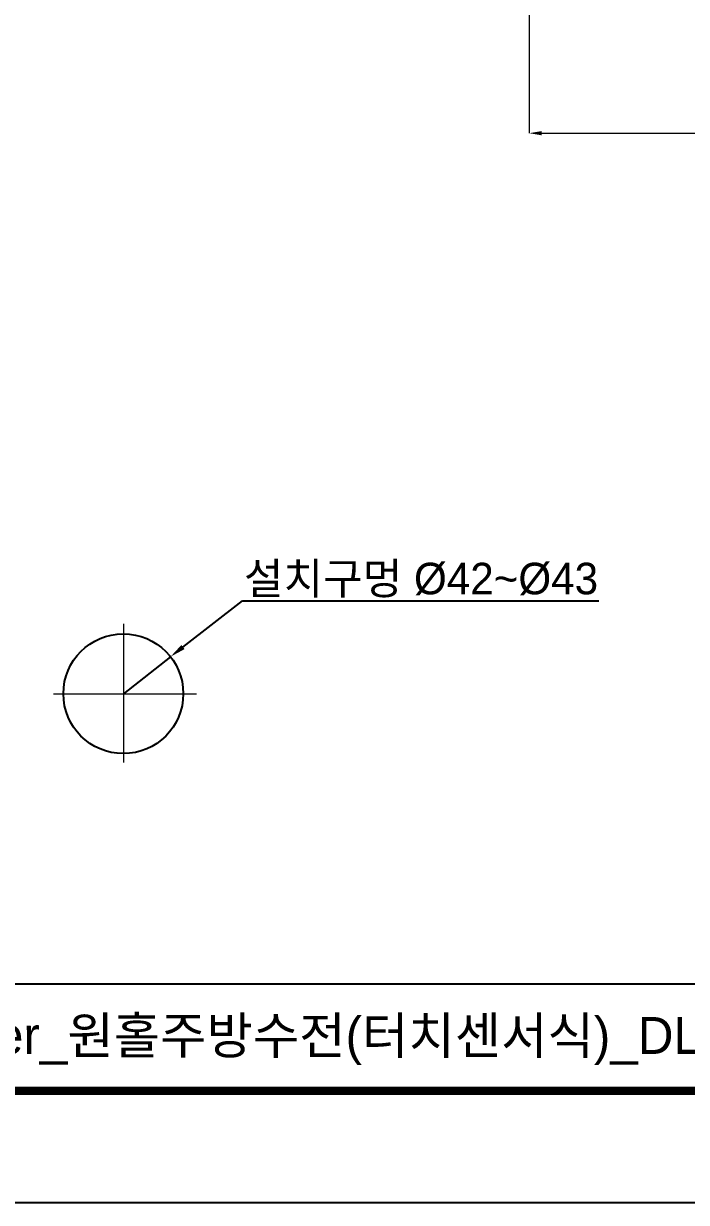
# Model space of a CAD drawing. Extents: x 0 to 1128, y 0 to 827.
# Drawn here: x 385.6 to 595.7, y 0 to 373.8 of the extents above; entities that cross this region are included whole.
import ezdxf
from ezdxf import colors
from ezdxf.entities.mleader import LeaderData, LeaderLine
from ezdxf.math import Vec2, Vec3

# ---------------------------------------------------------------- set-up
doc = ezdxf.new("R2010")
doc.units = 0
doc.header["$LTSCALE"] = 10
doc.header["$MEASUREMENT"] = 0
doc.header["$PDMODE"] = 3
doc.header["$PDSIZE"] = -10
doc.linetypes.add('CENTER2', pattern=[28.575, 19.05, -3.175, 3.175, -3.175])
doc.layers.get('0').update_dxf_attribs({"linetype": 'CONTINUOUS'})
doc.layers.get('DEFPOINTS').update_dxf_attribs({"linetype": 'CONTINUOUS'})
doc.layers.add('Cneter', color=1, linetype='CENTER2', lineweight=13)
doc.styles.add('Daelim Dimension', font='')
doc.styles.get("Standard").update_dxf_attribs({"font": ''})
doc.styles.get('Daelim Dimension').set_extended_font_data('나눔고딕')
doc.styles.get('Standard').set_extended_font_data('나눔고딕')
doc.dimstyles.new('DEFAULT', dxfattribs={"dimscale": 2, "dimtxt": 2, "dimasz": 2, "dimexe": 0, "dimexo": 2, "dimgap": 1, "dimtad": 1, "dimdec": 0, "dimzin": 9, "dimdsep": 46, "dimtxsty": 'Daelim Dimension', "dimcen": 0.5, "dimclrd": 5, "dimclre": 5, "dimclrt": 256, "dimadec": 1, "dimazin": 0, "dimtfac": 1, "dimtdec": 0, "dimtix": 1, "dimtmove": 0, "dimatfit": 3, "dimfxl": 1, "dimtolj": 1, "dimtzin": 1, "dimlwd": 9, "dimlwe": 9, "dimarcsym": 0})

# ---------------------------------------------------------------- blocks, each defined once
blk = doc.blocks.new('*D36')
at = {"color": 5, "lineweight": 9, "ltscale": 0.5, "transparency": 16777216}
for p, q in [((545.88, 601.19), (545.88, 339.04)), ((757.45, 356.8), (757.45, 339.04)), ((549.88, 339.04), (753.45, 339.04))]:
    blk.add_line(p, q, dxfattribs=at)
at = {"color": 5, "ltscale": 0.5, "transparency": 16777216}
for points in [[(549.88, 339.7), (549.88, 338.37), (545.88, 339.04)], [(753.45, 339.7), (753.45, 338.37), (757.45, 339.04)]]:
    blk.add_solid(points, dxfattribs=at)
at = {"layer": 'DEFPOINTS', "color": 0, "ltscale": 0.5, "transparency": 16777216}
for p in [(545.88, 605.19), (757.45, 360.8), (757.45, 339.04)]:
    blk.add_point(p, dxfattribs=at)
at = {"color": 7, "ltscale": 0.5, "transparency": 16777216, "insert": (651.66, 346.43), "char_height": 10, "attachment_point": 5, "style": 'Daelim Dimension'}
blk.add_mtext('\\A1;212', dxfattribs=at)

msp = doc.modelspace()

# ---------------------------------------------------------------- linework, layer by layer
at = {"color": 5, "ltscale": 0.5}
msp.add_line((432.22, 173.04), (417.27, 161.31), dxfattribs=at)
at = {"color": 5}
msp.add_line((18.14, 69.28), (926.74, 69.28), dxfattribs=at)
at = {"ltscale": 0.5}
msp.add_lwpolyline([(0, 0), (1128.4, 0), (1128.4, 826.8), (0, 826.8)], close=True, dxfattribs=at)
at = {"color": 5, "linetype": 'ByBlock', "lineweight": 200, "const_width": 2.6}
msp.add_lwpolyline([(18.14, 35.4), (1110.14, 35.4), (1110.14, 807.6), (18.14, 807.6)], close=True, dxfattribs=at)
msp.add_circle((417.27, 161.31), 19)
at = {"layer": 'Cneter'}
for p, q in [((417.27, 183.45), (417.27, 139.45)), ((395.17, 161.31), (440.41, 161.31))]:
    msp.add_line(p, q, dxfattribs=at)

# ---------------------------------------------------------------- texts
at = {"color": 2, "insert": (220.72, 58.8), "char_height": 11.7115, "width": 518.4179, "attachment_point": 1, "style": 'Daelim Dimension'}
msp.add_mtext('{\\fPretendard Variable SemiBold|b0|i0|c129|p2;대림바스(주)} Single lever_원홀주방수전(터치센서식)_DL K9315', dxfattribs=at)

# ---------------------------------------------------------------- dimensions: what is measured, and where the dimension line sits
at = {"color": 5, "ltscale": 0.5}
dim = msp.add_linear_dim(base=(757.45, 339.04), p1=(545.88, 605.19), p2=(757.45, 360.8), dimstyle='DEFAULT', override={"dimtxt": 5, "dimclrt": 7}, dxfattribs=at)
dim.commit()
dim.dimension.update_dxf_attribs({"geometry": '*D36', "text_midpoint": (651.66, 346.43)})

# ---------------------------------------------------------------- leaders
at = {"ltscale": 0.5}
ml = msp.add_multileader_mtext('Standard', dxfattribs=at)
ml.set_content('설치구멍 %%C42~%%C43', color=256)
ml.set_leader_properties(color=5)
ml.build(insert=Vec2(0, 0))
ml.multileader.update_dxf_attribs({"text_left_attachment_type": 6, "text_right_attachment_type": 6, "dogleg_length": 0.36, "arrow_head_size": 5})
ctx = ml.context
ctx.base_point, ctx.char_height, ctx.arrow_head_size, ctx.landing_gap_size, ctx.plane_origin = Vec3(455.39, 190.74), 10, 5, 0.09, Vec3(432.22, 173.04)
ctx.left_attachment, ctx.right_attachment = 6, 6
notes = []
notes.append((ctx, [(0, (1, 1, 0), (455.03, 190.74), (1, 0), 0.36, [(0, [(432.22, 173.04)], 0, [])])]))
ctx.mtext.insert, ctx.mtext.flow_direction = Vec3(455.48, 202.83), 5
for ctx, leaders in notes:
    for number, flags, end, landing, length, lines in leaders:
        leader = LeaderData()
        leader.index, (leader.has_last_leader_line, leader.has_dogleg_vector, leader.attachment_direction) = number, flags
        leader.last_leader_point, leader.dogleg_vector, leader.dogleg_length = Vec3(end), Vec3(landing), length
        for number, points, colour, breaks in lines:
            line = LeaderLine()
            line.index, line.vertices, line.color, line.breaks = number, Vec3.list(points), colors.encode_raw_color(colour), breaks
            leader.lines.append(line)
        ctx.leaders.append(leader)

doc.saveas('drawing.dxf')
